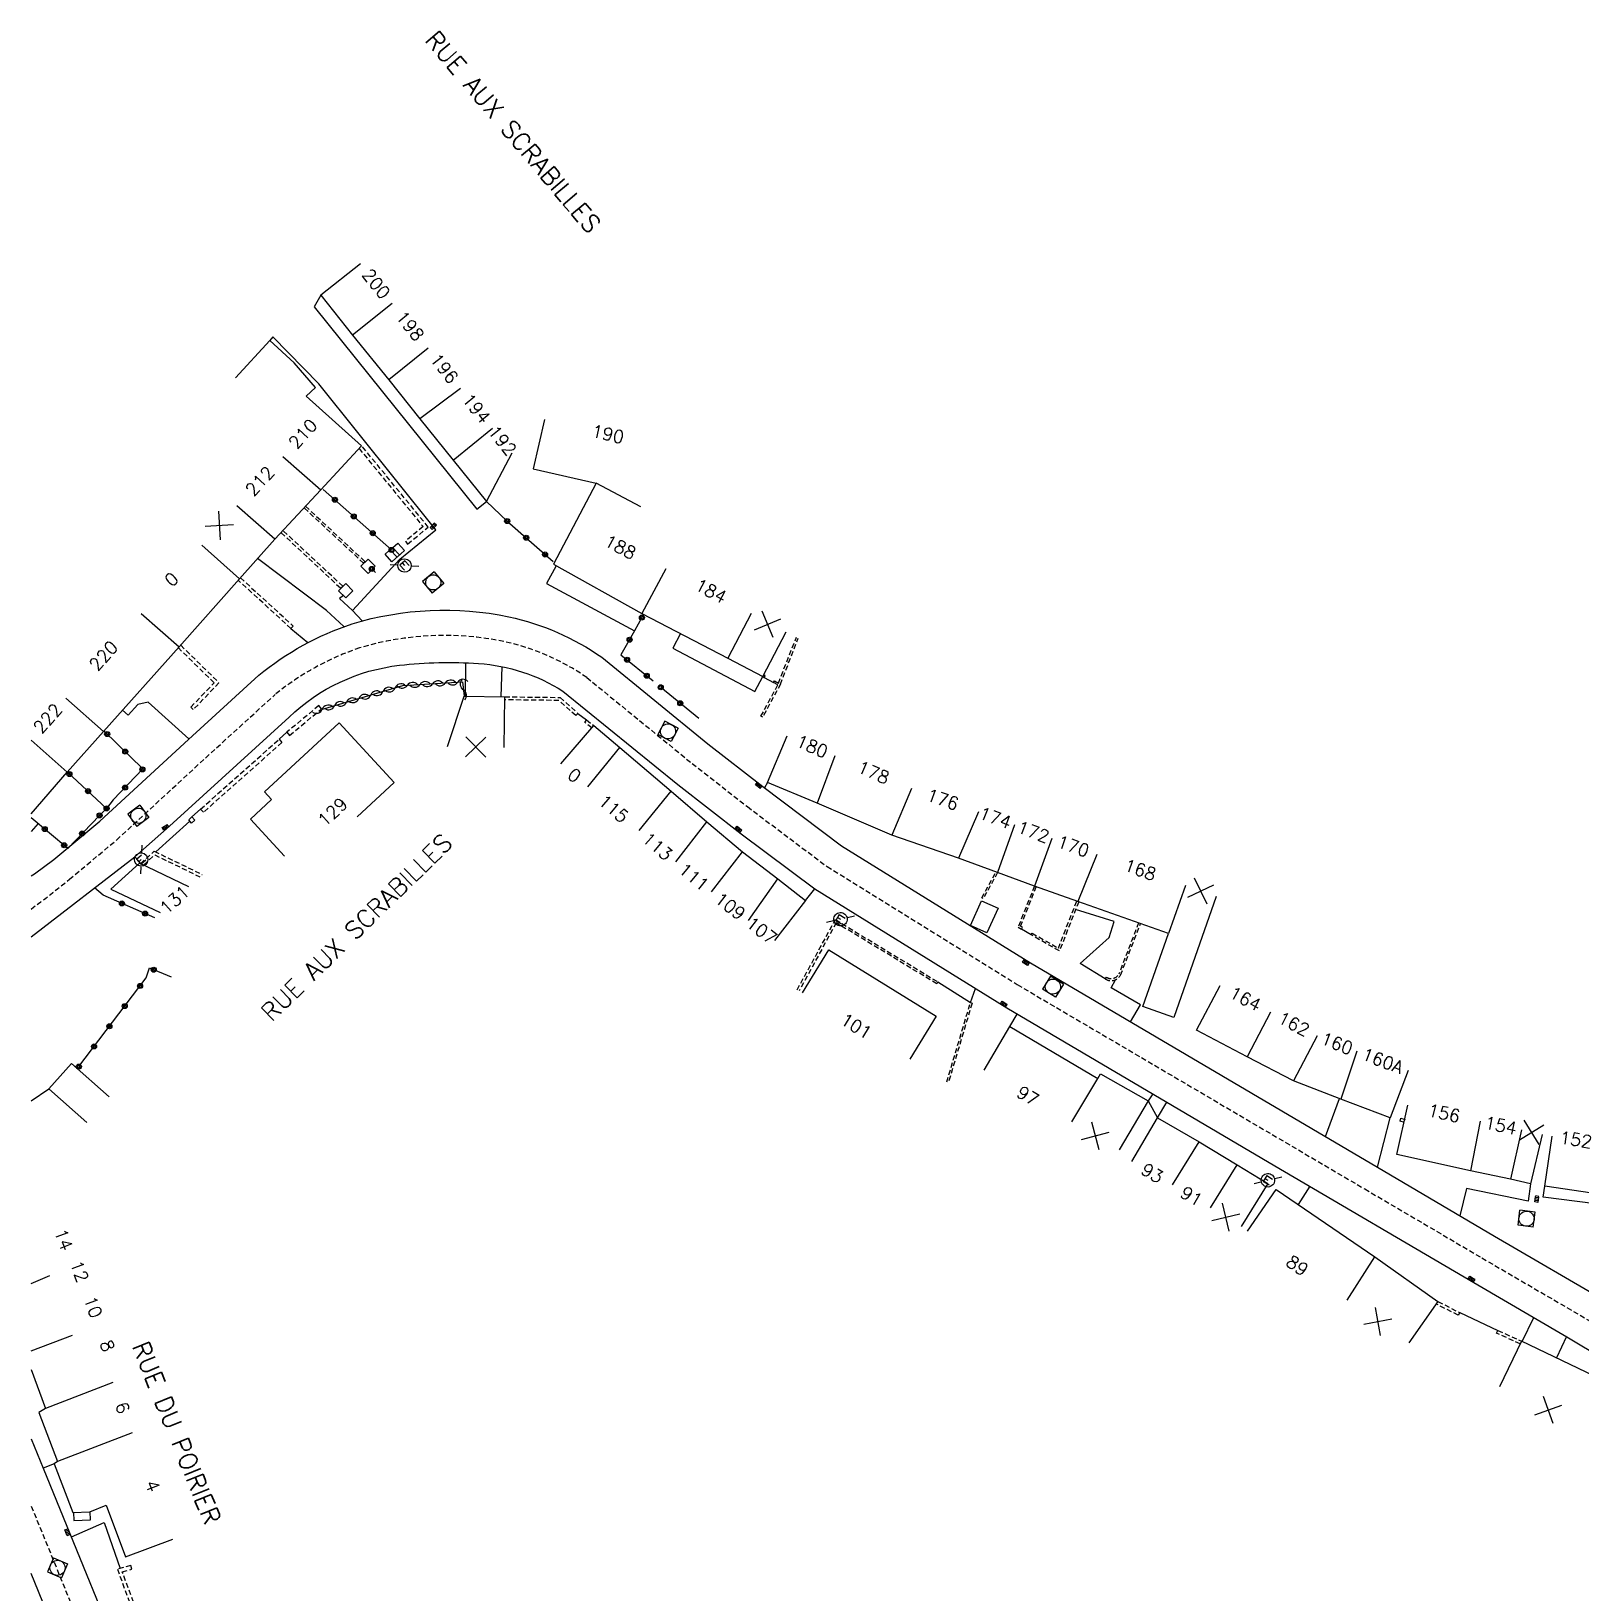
# Model space of a CAD drawing. Header units: millimetres. Extents: x 157000 to 158001, y 120999 to 122000.
# Drawn here: x 157000 to 157153.2, y 121383.1 to 121537.5 of the extents above; entities that cross this region are included whole.
import ezdxf
from ezdxf.enums import TextEntityAlignment as Align

# ---------------------------------------------------------------- set-up
doc = ezdxf.new("R2010")
doc.units = ezdxf.units.MM
doc.linetypes.add('DASHED', pattern=[0.75, 0.5, -0.25])
doc.layers.get('0').update_dxf_attribs({"linetype": 'CONTINUOUS'})
for name, color, linetype in [('W0001', 6, 'DASHED'), ('W0008', 7, 'CONTINUOUS'), ('W0100', 7, 'CONTINUOUS'), ('W0112', 1, 'DASHED'), ('W0310', 3, 'CONTINUOUS'), ('W0322', 7, 'CONTINUOUS'), ('W0334', 7, 'CONTINUOUS'), ('W0400', 7, 'CONTINUOUS'), ('W0420', 7, 'CONTINUOUS'), ('W0471', 7, 'CONTINUOUS'), ('W0989', 7, 'CONTINUOUS'), ('W0991', 7, 'CONTINUOUS'), ('W1102', 7, 'CONTINUOUS')]:
    doc.layers.add(name, color=color, linetype=linetype)
doc.styles.get("Standard").update_dxf_attribs({"font": 'romans.shx', "width": 0.85})

# ---------------------------------------------------------------- blocks, each defined once
blk = doc.blocks.new('t991o')
at = {"color": 0, "linetype": 'Continuous'}
for p, q in [((-1, 1), (1, -1)), ((-1, -1), (1, 1))]:
    blk.add_line(p, q, dxfattribs=at)
blk = doc.blocks.new('t322o')
at = {"color": 0, "linetype": 'Continuous'}
for radius in [0.25, 0.15]:
    blk.add_circle((0, 0), radius, dxfattribs=at)
blk = doc.blocks.new('t310o')
at = {"color": 0, "linetype": 'Continuous'}
for centre, start, end in [((-0.5, 0.38), 216.8699, 323.1304), ((0.5, -0.37), 36.8699, 143.1303)]:
    blk.add_arc(centre, 0.625, start, end, dxfattribs=at)
blk = doc.blocks.new('T400')
for p, q in [((-0.15, 0.3), (0.15, 0.3)), ((-0.15, -0.25), (-0.15, 0.3)), ((-0.15, 0.15), (0.15, 0.15)), ((-0.15, 0), (0.15, 0)), ((0.15, 0.3), (0.15, -0.25)), ((-0.15, -0.15), (0.15, -0.15)), ((-0.15, -0.25), (-0.15, -0.3)), ((-0.15, -0.3), (0.15, -0.3)), ((0.15, -0.3), (0.15, -0.25))]:
    blk.add_line(p, q)
blk = doc.blocks.new('T420')
for p, q in [((0.75, 0.75), (-0.75, 0.75)), ((-0.75, 0.75), (-0.75, -0.75)), ((0.75, 0.75), (0.75, -0.75)), ((0.75, -0.75), (-0.75, -0.75))]:
    blk.add_line(p, q)
blk.add_ellipse((0, 0), major_axis=(-0.53, 0.53), ratio=1, start_param=3.926991, end_param=10.210176)
blk = doc.blocks.new('T471')
for p, q in [((-0.333334, 0.333334), (-0.333334, -0.333334)), ((-0.333334, 0.333334), (0.333334, 0.333334)), ((-0.333334, 0), (0, 0)), ((0.500001, 0.500001), (1.000002, 1.000002)), ((-0.500001, -0.500001), (-1.000002, -1.000002)), ((-0.333334, -0.333334), (0.333334, -0.333334))]:
    blk.add_line(p, q)
blk.add_ellipse((0, 0), major_axis=(0.471405, 0.471405), ratio=1, start_param=5.4977871438, end_param=11.780972451)
blk = doc.blocks.new('t112o')
at = {"color": 0, "linetype": 'Continuous'}
for p, q in [((-0.5, 0.5), (0.5, 0.5)), ((-0.5, -0.5), (-0.5, 0.5)), ((0.5, 0.5), (0.5, -0.5)), ((0.5, -0.5), (-0.5, -0.5))]:
    blk.add_line(p, q, dxfattribs=at)

msp = doc.modelspace()

# ---------------------------------------------------------------- linework, layer by layer
at = {"layer": 'W0001'}
msp.add_lwpolyline([(157000, 121450.74, 0.011147), (157003.78, 121453.68), (157008.44, 121457.56), (157017.23, 121465.67), (157024.13, 121471.96, -0.089606), (157032.48, 121476.56, -0.124245), (157046.73, 121477.19, -0.097939), (157054.94, 121473.63), (157065.36, 121465.13), (157070.83, 121460.86), (157078.72, 121454.93), (157097.52, 121443.27), (157131.88, 121423.06), (157143.46, 121416.25), (157154.76, 121409.65), (157188.19, 121388.4)], format="xyb", dxfattribs=at)
at = {"layer": 'W0001', "flags": 128}
msp.add_lwpolyline([(157000, 121391.7), (157005.92, 121377.21, -0.076672), (157008.11, 121368.46, -0.109753), (157007.59, 121362.03)], format="xyb", dxfattribs=at)
at = {"layer": 'W0008'}
for points in [[(157000, 121454.03), (157000.32, 121454.23), (157002.23, 121455.64), (157006.79, 121459.44), (157015.54, 121467.51), (157022.5, 121473.85, -0.090581), (157031.73, 121478.94, -0.124689), (157047.24, 121479.64, -0.09909), (157056.44, 121475.63), (157066.92, 121467.08), (157072.35, 121462.85), (157080.14, 121457), (157098.81, 121445.41), (157133.15, 121425.22), (157144.72, 121418.4), (157156.15, 121411.73, 0.300278), (157170.96, 121410.63), (157189.11, 121418.82)], [(157000, 121447.98), (157010.24, 121455.9), (157013.68, 121458.92), (157025.5, 121469.7, -0.164663), (157036.42, 121474.84, -0.045683), (157044.23, 121475.02, -0.125086), (157052.59, 121472.28), (157063.96, 121463.06), (157070.22, 121458.17), (157077.48, 121452.74), (157096.47, 121440.97), (157123, 121425.36), (157142.66, 121413.8), (157151.87, 121408.43), (157159.25, 121404.02), (157166.3, 121399.52), (157177.81, 121392.09), (157186.72, 121386.36)], [(157000, 121398.36), (157001.19, 121395.45), (157010.72, 121372.13), (157011.9, 121369.29), (157013.45, 121365.76, 0.207374), (157014.63, 121364.78), (157018.36, 121363.34), (157017.61, 121361.4), (157033.92, 121355.23), (157051.78, 121348.53), (157081.49, 121338.26), (157108.09, 121329.25), (157159.58, 121311.77), (157209.11, 121295.06), (157245.62, 121282.62), (157279.4, 121271.23), (157280.12, 121273.29, 0.312402), (157285.54, 121273.51, 0.349798), (157286.13, 121275.77), (157284.97, 121278.98), (157285.42, 121279.18), (157283.17, 121284.51)], [(157000, 121369.79), (157000.18, 121370.21), (157001.19, 121369.82, 0.125072), (157001.81, 121369.74, 0.209343), (157002.85, 121370.57, 0.080598), (157004.02, 121373.62, 0.110311), (157003.82, 121375.65), (157000, 121385.05)]]:
    msp.add_lwpolyline(points, format="xyb", dxfattribs=at)
at = {"layer": 'W0100'}
for points in [[(157032.56, 121514.54), (157028.64, 121511.43), (157031.78, 121507.47), (157035.36, 121503.05), (157038.43, 121499.22), (157045.02, 121491.04), (157047.57, 121495.85)], [(157000, 121460.15), (157003.57, 121464.26), (157007.16, 121468.28), (157014.62, 121476.65), (157020.59, 121483.38), (157024.08, 121487.3), (157028.64, 121492.19), (157032.67, 121496.55), (157027.19, 121501.45), (157028.1, 121502.31), (157026, 121504.75), (157023.59, 121506.96), (157020.21, 121503.27)], [(157050.75, 121499.14), (157049.63, 121494.26), (157055.86, 121492.84), (157051.64, 121484.83), (157060.4, 121479.97), (157068.88, 121475.54), (157072.35, 121473.72), (157074.67, 121478.14)], [(157041.17, 121466.8), (157042.82, 121471.78), (157046.82, 121471.72), (157046.75, 121466.72)], [(157025.06, 121455.97), (157021.67, 121459.64), (157023.77, 121461.58), (157023.08, 121462.32), (157030.45, 121469.14), (157035.89, 121463.24), (157032.22, 121459.85)], [(157052.39, 121465.09), (157055.63, 121468.9), (157058.2, 121466.72), (157063.28, 121462.38), (157066.8, 121459.36), (157070.35, 121456.39), (157073.82, 121453.71), (157076.57, 121451.58), (157073.51, 121447.63)], [(157117.19, 121451.98), (157112.99, 121440.03), (157109.93, 121441.11), (157112.48, 121448.33), (157103.52, 121451.48), (157099.22, 121453), (157095.57, 121454.34), (157091.7, 121455.76), (157085.1, 121458.03), (157077.72, 121461.19), (157072.82, 121463.25), (157074.76, 121467.86)], [(157015.6, 121452.95), (157010.71, 121455.27), (157007.88, 121452.69), (157012.76, 121450.38)], [(157076.27, 121442.44), (157078.89, 121446.7), (157089.51, 121440.15), (157086.89, 121435.89)], [(157136.17, 121434.78), (157134.4, 121430.1), (157129.53, 121431.94), (157124.82, 121433.75), (157120.24, 121436.12), (157115.25, 121438.75), (157117.58, 121443.17)], [(157094.24, 121434.82), (157096.79, 121439.13), (157105.48, 121433.99), (157105.76, 121434.44), (157110.47, 121431.79), (157107.6, 121426.92)], [(157000, 121431.77), (157001.74, 121432.96), (157003.98, 121435.48), (157007.72, 121432.16)], [(157149.41, 121428.43), (157148.27, 121423.57), (157146.28, 121424.03), (157142.33, 121424.86), (157135.06, 121426.47), (157136.14, 121431.35)], [(157108.86, 121425.79), (157111.37, 121430.11), (157115.51, 121427.72), (157119.27, 121425.46), (157122.29, 121423.6), (157119.65, 121419.35)], [(157187.76, 121429.57), (157188.22, 121424.59), (157184.1, 121424.21), (157180.19, 121423.88), (157176.3, 121423.54), (157170.69, 121423.02), (157159.32, 121421.92), (157154.36, 121422.64), (157149.69, 121423.34), (157150.43, 121428.29)], [(157120.29, 121418.89), (157123.11, 121423.02), (157132.89, 121416.35), (157139.12, 121411.93), (157136.23, 121407.85)], [(157000, 121405.2), (157001.41, 121401.35), (157000.75, 121400.96), (157002.61, 121396.11), (157002.27, 121395.88), (157004.13, 121391.06), (157005.78, 121391.13), (157007.41, 121391.81), (157009.33, 121386.69), (157014.01, 121388.45)]]:
    msp.add_lwpolyline(points, dxfattribs=at)
msp.add_lwpolyline([(157093.99, 121451.56), (157095.62, 121450.84), (157094.52, 121448.39), (157092.89, 121449.11)], close=True, dxfattribs=at)
at = {"layer": 'W0100', "flags": 128}
msp.add_lwpolyline([(157154.84, 121398.89), (157157, 121403.4), (157147.39, 121408.01), (157145.22, 121403.5)], dxfattribs=at)
at = {"layer": 'W0112'}
for points in [[(157032.42, 121496.28), (157038.76, 121488.55), (157037, 121487.11), (157037.22, 121486.83), (157039.27, 121488.5), (157032.67, 121496.55)], [(157027.13, 121490.57), (157033.02, 121485.08), (157032.87, 121484.93), (157026.98, 121490.42)], [(157024.72, 121487.95), (157030.62, 121482.45), (157030.81, 121482.65), (157024.92, 121488.14)], [(157020.69, 121483.49), (157025.92, 121478.72), (157025.69, 121478.47), (157020.47, 121483.25)], [(157074.09, 121472.97), (157072.34, 121469.72), (157072.17, 121469.81), (157073.83, 121472.9), (157073.4, 121473.14), (157073.5, 121473.31), (157073.9, 121473.08), (157075.67, 121477.62)], [(157074.09, 121472.97), (157075.86, 121477.52)], [(157014.78, 121476.83), (157018.57, 121473.11), (157016.03, 121470.46), (157015.78, 121470.7), (157018.09, 121473.1), (157014.55, 121476.57)], [(157072.35, 121473.72), (157072.5, 121473.63), (157072.6, 121473.8), (157072.44, 121473.89)], [(157046.82, 121471.72), (157052.31, 121471.66), (157054.06, 121470.08), (157053.85, 121469.86), (157052.19, 121471.36), (157046.82, 121471.42)], [(157055.45, 121468.66), (157054.74, 121469.19), (157054.92, 121469.43), (157055.63, 121468.9)], [(157010.81, 121455.22), (157012.16, 121456.46), (157016.91, 121454.15)], [(157011.11, 121455.08), (157012.21, 121456.1), (157016.67, 121453.93)], [(157095.56, 121454.34), (157094.15, 121451.77), (157094.01, 121451.85), (157095.41, 121454.4)], [(157099.22, 121453), (157097.59, 121448.94), (157097.94, 121448.76), (157098.03, 121448.94), (157097.84, 121449.03), (157099.4, 121452.94)], [(157103.59, 121451.46), (157101.68, 121446.59), (157098.9, 121448.18), (157099, 121448.35), (157101.58, 121446.87), (157103.4, 121451.52)], [(157075.75, 121442.76), (157079.53, 121449.69), (157089.66, 121443.54), (157089.55, 121443.35), (157079.61, 121449.38), (157075.95, 121442.66)], [(157090.54, 121433.64), (157092.88, 121441.49), (157093.05, 121441.43), (157090.69, 121433.55)], [(157135.8, 121429.64), (157135.37, 121429.77), (157135.46, 121430.06), (157135.88, 121429.93)], [(157139.12, 121411.93), (157141.27, 121410.84), (157141.13, 121410.57), (157138.99, 121411.66)], [(157147.26, 121407.74), (157144.92, 121408.8), (157145.05, 121409.07), (157147.39, 121408.01)], [(157010.88, 121380.1), (157009.01, 121385.22), (157009.94, 121385.46), (157009.85, 121385.82), (157008.52, 121385.48), (157010.53, 121379.97)]]:
    msp.add_lwpolyline(points, dxfattribs=at)
for points in [[(157028.44, 121470.85), (157025.28, 121468.22), (157025.55, 121467.9), (157028.7, 121470.53)], [(157024.8, 121467.2), (157017.03, 121460.3), (157016.75, 121460.62), (157024.52, 121467.52)], [(157015.58, 121459.55), (157015.9, 121459.84), (157016.19, 121459.53), (157015.86, 121459.24)]]:
    msp.add_lwpolyline(points, close=True, dxfattribs=at)
msp.add_lwpolyline([(157109.52, 121449.37), (157107.55, 121444.3, -0.446133), (157106.32, 121444.01), (157106.2, 121443.84, 0.450037), (157107.73, 121444.21), (157109.71, 121449.31)], format="xyb", dxfattribs=at)
at = {"layer": 'W0310'}
msp.add_lwpolyline([(157028.79, 121470.49), (157036.75, 121472.83), (157042.64, 121473.2), (157042.82, 121471.78)], dxfattribs=at)
at = {"layer": 'W0322'}
for points in [[(157035.64, 121486.24), (157028.88, 121492.23)], [(157047.07, 121489.1), (157051.62, 121485.09)], [(157033.68, 121484.36), (157034.04, 121484.01)], [(157060.39, 121479.55), (157059.67, 121478.26), (157058.32, 121475.88), (157061.52, 121473.29)], [(157062.25, 121472.66), (157066.01, 121469.6)], [(157007.2, 121468.34), (157011.05, 121464.6), (157008.11, 121461.52)], [(157007.46, 121460.69), (157003.58, 121464.27)], [(157006.76, 121460), (157003.61, 121456.74), (157000, 121459.76)], [(157012.21, 121449.88), (157007.1, 121452.11)], [(157004.71, 121435.16), (157011.36, 121443.92), (157011.69, 121444.91), (157013.85, 121444.02)]]:
    msp.add_lwpolyline(points, dxfattribs=at)
at = {"layer": 'W0334'}
for points in [[(157028.64, 121511.43), (157027.97, 121510.29), (157044.06, 121490.27), (157045.02, 121491.04), (157047.07, 121489.1)], [(157030.88, 121481.73), (157030.49, 121481.44), (157031.76, 121480.27), (157036.45, 121485.32), (157040, 121488.24), (157028.45, 121502.66), (157023.9, 121507.33), (157023.59, 121506.96)], [(157030.93, 121478.66), (157029.21, 121480.26), (157022.39, 121485.41)], [(157051.92, 121484.67), (157050.96, 121482.94), (157059.67, 121478.26)], [(157031.76, 121480.27), (157032.72, 121479.22)], [(157025.69, 121478.47), (157027.37, 121477.08)], [(157064.2, 121477.99), (157063.44, 121476.54), (157071.56, 121472.26), (157072.35, 121473.72)], [(157042.94, 121471.78), (157042.99, 121475.09)], [(157046.54, 121474.71), (157046.43, 121471.73)], [(157072.5, 121473.63), (157073.4, 121473.14)], [(157015.6, 121467.57), (157011.57, 121471.18), (157010.54, 121470.97), (157009.58, 121469.92), (157009.04, 121470.4)], [(157054.06, 121470.08), (157054.92, 121469.43)], [(157024.52, 121467.52), (157025.28, 121468.22)], [(157072.82, 121463.25), (157072.52, 121462.72)], [(157008.11, 121461.52), (157007.46, 121460.69), (157006.76, 121460)], [(157015.9, 121459.84), (157016.75, 121460.62)], [(157000.68, 121459.19), (157000, 121458.39)], [(157012.32, 121456.38), (157015.67, 121459.44)], [(157010.24, 121455.9), (157010.83, 121455.23)], [(157007.1, 121452.11), (157006.26, 121452.82)], [(157076.57, 121451.58), (157077.48, 121452.74)], [(157106.2, 121443.84), (157103.72, 121445.35), (157106.59, 121447.92), (157107.11, 121449.5), (157103.29, 121450.7)], [(157098.9, 121448.18), (157097.94, 121448.76)], [(157089.66, 121443.54), (157092.88, 121441.49), (157093.39, 121442.87)], [(157108.73, 121439.58), (157109.7, 121441.27), (157106.79, 121442.95), (157107.23, 121443.74)], [(157096.79, 121439.13), (157097.52, 121440.35)], [(157110.91, 121432.47), (157110.47, 121431.79), (157111.37, 121430.11), (157112.32, 121431.64)], [(157128, 121428.25), (157129.37, 121432)], [(157133.15, 121425.22), (157134.4, 121430.1)], [(157126.46, 121423.33), (157125.29, 121421.53)], [(157148.27, 121423.57), (157148.05, 121421.86), (157141.94, 121423.11), (157141.29, 121420.42)], [(157170.55, 121421.95), (157159.61, 121420.96), (157149.53, 121422.24), (157149.69, 121423.34)], [(157141.27, 121410.84), (157145.05, 121409.07)], [(157147.44, 121407.98), (157148.6, 121410.34)], [(157151.82, 121408.46), (157150.83, 121406.36)], [(157002.27, 121395.88), (157001.19, 121395.45)], [(157004.18, 121391.06), (157004.21, 121390.29), (157005.86, 121390.34), (157005.83, 121391.13)], [(157003.97, 121388.67), (157007.23, 121390.09), (157008.78, 121385.55)]]:
    msp.add_lwpolyline(points, dxfattribs=at)
at = {"layer": 'W1102'}
for p, q in [((157143.3, 121429.76), (157142.33, 121424.86)), ((157147.37, 121428.91), (157146.28, 121424.03)), ((157000, 121413.71), (157001.83, 121414.51)), ((157000, 121407.05), (157004.08, 121408.6)), ((157008.08, 121403.91), (157001.41, 121401.35)), ((157009.99, 121398.94), (157002.61, 121396.11))]:
    msp.add_line(p, q, dxfattribs=at)
for points in [[(157035.69, 121510.6), (157031.78, 121507.47)], [(157039.26, 121506.18), (157035.36, 121503.05)], [(157042.44, 121502.21), (157038.43, 121499.22)], [(157024.88, 121495.49), (157028.64, 121492.19)], [(157060.28, 121490.51), (157055.86, 121492.84)], [(157062.77, 121484.37), (157060.4, 121479.97)], [(157010.88, 121479.97), (157014.62, 121476.65)], [(157071.21, 121479.97), (157068.88, 121475.54)], [(157003.41, 121471.6), (157007.16, 121468.28)], [(157000, 121467.44), (157003.57, 121464.26)], [(157055.05, 121462.83), (157058.2, 121466.72)], [(157079.46, 121465.88), (157077.72, 121461.19)], [(157060.12, 121458.5), (157063.28, 121462.38)], [(157087.04, 121462.65), (157085.1, 121458.03)], [(157093.67, 121460.36), (157091.7, 121455.76)], [(157063.75, 121455.4), (157066.8, 121459.36)], [(157097.23, 121459.05), (157095.57, 121454.34)], [(157100.94, 121457.7), (157099.22, 121453)], [(157067.29, 121452.43), (157070.35, 121456.39)], [(157105.39, 121456.12), (157103.52, 121451.48)], [(157070.95, 121449.61), (157073.82, 121453.71)], [(157114.15, 121453.05), (157112.48, 121448.33)], [(157122.57, 121440.55), (157120.24, 121436.12)], [(157127.16, 121438.21), (157124.82, 121433.75)], [(157131.11, 121436.69), (157129.53, 121431.94)], [(157102.91, 121429.7), (157105.48, 121433.99)], [(157005.49, 121429.64), (157001.74, 121432.96)], [(157112.87, 121423.47), (157115.51, 121427.72)], [(157116.63, 121421.21), (157119.27, 121425.46)], [(157130.14, 121412.07), (157132.89, 121416.35)]]:
    msp.add_lwpolyline(points, dxfattribs=at)
at = {"layer": 'W1102', "flags": 128}
for points in [[(157041.72, 121495.13), (157045.62, 121498.27)], [(157024.08, 121487.3), (157020.34, 121490.62)], [(157020.59, 121483.38), (157016.86, 121486.71)]]:
    msp.add_lwpolyline(points, dxfattribs=at)

# ---------------------------------------------------------------- block references
at = {"layer": 'W0112'}
for p, rotation in [((157035.71, 121485.79), 312.479303305797), ((157036.21, 121486.22), 312.479303305797), ((157033.31, 121484.63), 224.904283788954), ((157031.1, 121482.21), 45.14683663326319)]:
    msp.add_blockref('t112o', p, dxfattribs=dict(at, rotation=rotation))
at = {"layer": 'W0310'}
for p, rotation in [((157033.59, 121471.9), 16.3676694700533), ((157034.79, 121472.25), 16.3676694700533), ((157035.99, 121472.6), 16.3676694700533), ((157037.2, 121472.86), 3.62668087107766), ((157038.45, 121472.94), 3.62668087107766), ((157039.7, 121473.01), 3.62668087107766), ((157040.95, 121473.09), 3.62668087107766), ((157042.19, 121473.17), 3.62668087107766), ((157042.74, 121472.41), 277.003008260109), ((157028.79, 121470.49), 16.3676694700533), ((157029.99, 121470.84), 16.3676694700533), ((157031.19, 121471.2), 16.3676694700533), ((157032.39, 121471.55), 16.3676694700533)]:
    msp.add_blockref('t310o', p, dxfattribs=dict(at, rotation=rotation))
at = {"layer": 'W0322'}
for p, rotation in [((157030.03, 121491.21), 138.395382704323), ((157031.9, 121489.56), 138.395382704323), ((157047.07, 121489.1), 318.629130546261), ((157033.77, 121487.9), 138.395382704323), ((157035.64, 121486.24), 138.395382704323), ((157048.95, 121487.45), 318.629130546261), ((157050.82, 121485.79), 318.629130546261), ((157033.68, 121484.36), 315.780678380227), ((157060.39, 121479.55), 240.853293271589), ((157059.17, 121477.37), 240.311080491494), ((157058.93, 121475.39), 320.933625020718), ((157060.87, 121473.81), 320.933625020718), ((157062.25, 121472.66), 320.81031498256), ((157064.19, 121471.08), 320.81031498256), ((157007.51, 121468.04), 315.777589396527), ((157009.3, 121466.3), 315.777589396527), ((157011, 121464.55), 226.325143051703), ((157003.78, 121464.08), 137.346570795508), ((157005.62, 121462.39), 137.346570795508), ((157009.28, 121462.75), 226.325143051703), ((157006.76, 121460), 225.98007547287), ((157007.46, 121460.69), 137.346570795508), ((157001.34, 121458.64), 140.126852790807), ((157005.03, 121458.21), 225.98007547287), ((157003.26, 121457.04), 140.126852790807), ((157008.97, 121451.29), 156.407286324325), ((157011.26, 121450.29), 156.407286324325), ((157012.11, 121444.74), 337.505147792014), ((157010.76, 121443.13), 52.81668275963121), ((157009.25, 121441.14), 52.81668275963121), ((157007.73, 121439.15), 52.81668275963121), ((157006.22, 121437.15), 52.81668275963121), ((157004.71, 121435.16), 52.81668275963121)]:
    msp.add_blockref('t322o', p, dxfattribs=dict(at, rotation=rotation))
at = {"layer": 'W0400'}
for p, rotation in [((157039.76, 121488.58), 136.9862566513656), ((157071.94, 121462.96), 51.96250703606702), ((157013.27, 121458.82), 122.1542731625766), ((157069.94, 121458.62), 50.04783035338195), ((157098.35, 121445.45), 239.5888055369303), ((157096.19, 121441.33), 58.19148850245897), ((157148.89, 121422.05), 171.7125776967183), ((157142.45, 121414.15), 59.15365877310501), ((157003.58, 121389.13), 21.12624522103303)]:
    msp.add_blockref('T400', p, dxfattribs=dict(at, rotation=rotation))
at = {"layer": 'W0420'}
for p, rotation in [((157039.76, 121483.03), 39.3846923815685), ((157062.98, 121468.3), 332.410779719496), ((157010.59, 121459.96), 36.4367584673327), ((157101.04, 121443.07), 328.191488502459), ((157147.88, 121420.12), 262.659464143986), ((157002.6, 121385.6), 66.84119446812089)]:
    msp.add_blockref('T420', p, dxfattribs=dict(at, rotation=rotation))
at = {"layer": 'W0471'}
for p, rotation in [((157036.92, 121484.71), 312.479303305797), ((157010.88, 121455.63), 41.37265695509171), ((157080.03, 121449.73), 328.735560162788), ((157122.3, 121423.92), 329.537182613021)]:
    msp.add_blockref('T471', p, dxfattribs=dict(at, rotation=rotation))
at = {"layer": 'W0991'}
for p, rotation in [((157018.6, 121488.67), 318.3370359739106), ((157072.84, 121478.88), 67.43715306609467), ((157043.96, 121466.76), 89.19002745373143), ((157115.67, 121452.51), 70.64760222631216), ((157105.25, 121428.31), 59.40111905418407), ((157148.39, 121428.67), 76.81558195343531), ((157118.14, 121420.28), 58.22712865053776), ((157133.18, 121409.96), 55.29446915615145), ((157150.03, 121401.2), 64.37441544229078)]:
    msp.add_blockref('t991o', p, dxfattribs=dict(at, rotation=rotation))

# ---------------------------------------------------------------- texts
at = {"layer": 'W0989'}
for s, rotation, p in [('RUE AUX SCRABILLES', 310.2786, (157047.66, 121527.58)), ('RUE AUX SCRABILLES', 44.3171, (157032.18, 121448.93)), ('RUE DU POIRIER', 292.2011, (157014.38, 121398.95))]:
    msp.add_text(s, height=1.75, rotation=rotation, dxfattribs=at).set_placement(p, align=Align.MIDDLE)
at = {"layer": 'W0991'}
for s, rotation, p in [('200', 308.4251, (157034.12, 121512.57)), ('198', 309.0019, (157037.47, 121508.39)), ('196', 308.6801, (157040.85, 121504.2)), ('194', 308.8781, (157044.03, 121500.24)), ('210', 48.2251, (157026.87, 121497.72)), ('192', 308.8781, (157046.59, 121497.06)), ('190', 347.0821, (157057.03, 121497.7)), ('212', 46.9982, (157022.61, 121493.06)), ('188', 332.4104, (157058.26, 121486.53)), ('0', 48.431, (157013.87, 121483.34)), ('184', 332.2305, (157067.21, 121482.19)), ('220', 48.2621, (157007.15, 121475.78)), ('222', 48.2631, (157001.62, 121469.59)), ('180', 337.1318, (157077.22, 121466.82)), ('178', 336.8403, (157083.29, 121464.24)), ('0', 319.6102, (157053.72, 121463.96)), ('129', 42.6726, (157029.8, 121460.34)), ('115', 319.5003, (157057.58, 121460.67)), ('176', 340.9963, (157090.14, 121461.58)), ('174', 339.8307, (157095.33, 121459.75)), ('172', 339.9274, (157099.1, 121458.37)), ('113', 319.4348, (157061.93, 121456.95)), ('170', 340.5319, (157103.05, 121456.95)), ('168', 340.6476, (157109.67, 121454.62)), ('111', 320.0916, (157065.52, 121453.92)), ('131', 42.2843, (157014.18, 121451.66)), ('109', 322.3651, (157069.12, 121451.02)), ('107', 322.2062, (157072.23, 121448.62)), ('164', 332.2675, (157120.07, 121441.86)), ('101', 328.3368, (157081.58, 121439.17)), ('162', 332.9849, (157124.86, 121439.38)), ('160', 338.9529, (157129.13, 121437.45)), ('160A', 339.3019, (157133.64, 121435.74)), ('97', 329.4011, (157098.57, 121432.26)), ('156', 347.4984, (157139.72, 121430.56)), ('154', 348.1918, (157145.33, 121429.34)), ('152', 351.4386, (157152.76, 121427.94)), ('93', 329.9413, (157110.87, 121424.63)), ('91', 329.4011, (157114.75, 121422.34)), ('89', 325.2945, (157125.21, 121415.48)), ('6', 290.9844, (157009.04, 121401.43)), ('4', 290.9844, (157012, 121393.7))]:
    msp.add_text(s, height=1.25, rotation=rotation, dxfattribs=at).set_placement(p, align=Align.MIDDLE)
for s, p in [('14', (157002.23, 121418.84)), ('12', (157003.8, 121415.7)), ('10', (157005.16, 121412.18)), ('8', (157006.76, 121407.83))]:
    msp.add_text(s, height=1.25, rotation=290.8623, dxfattribs=at).set_placement(p)

doc.saveas('drawing.dxf')
